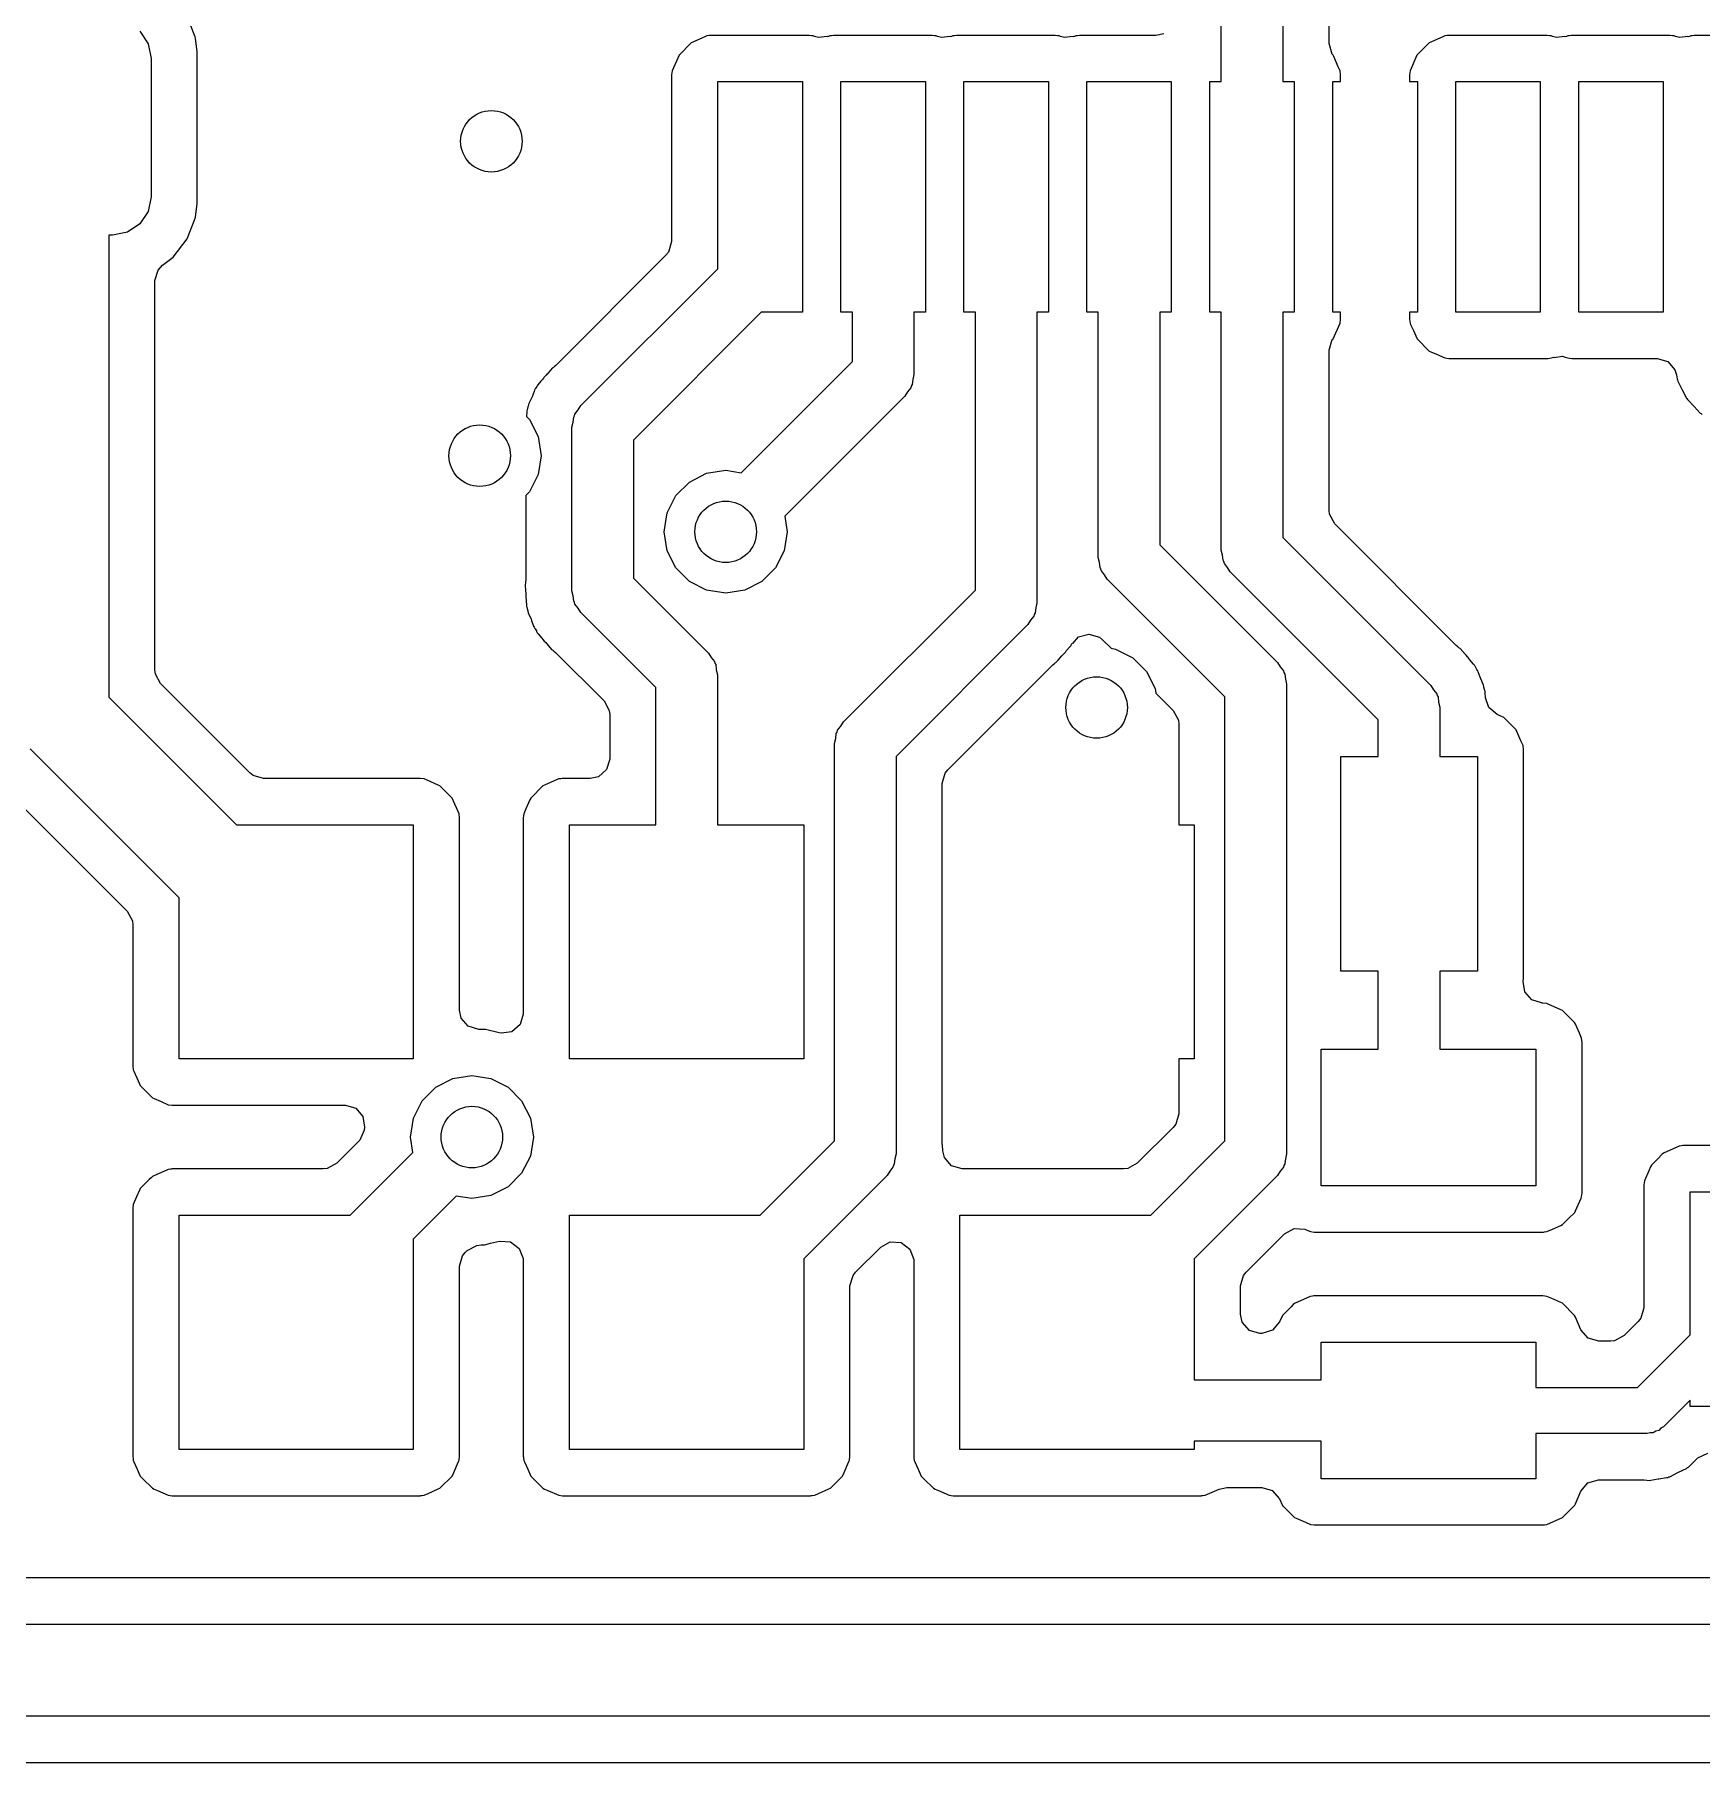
# Model space of a CAD drawing. Extents: x 1.61 to 3.5, y 0.06 to 3.74.
# Drawn here: x 2.2735 to 2.7004, y 2.1314 to 2.5738 of the extents above; entities that cross this region are included whole.
import ezdxf

# ---------------------------------------------------------------- set-up
doc = ezdxf.new("R2010")
doc.units = 0
doc.header["$MEASUREMENT"] = 0
doc.layers.add('BLACK', color=7, linetype='CONTINUOUS')

msp = doc.modelspace()

# ---------------------------------------------------------------- linework, layer by layer
at = {"layer": 'BLACK', "linetype": 'CONTINUOUS'}
for p, q in [((2.59318, 2.64536), (2.59318, 2.56178)), ((2.57743, 2.56178), (2.57743, 2.63725)), ((2.60501, 2.5715), (2.60501, 2.63775)), ((2.31462, 2.57327), (2.31333, 2.57652)), ((2.30046, 2.57468), (2.3026, 2.57148)), ((2.3026, 2.57148), (2.30335, 2.56772)), ((2.31475, 2.57293), (2.31462, 2.57327)), ((2.31518, 2.5694), (2.31475, 2.57293)), ((2.44168, 2.57169), (2.43856, 2.56858)), ((2.44212, 2.57189), (2.44168, 2.57169)), ((2.44536, 2.57333), (2.44212, 2.57189)), ((2.4457, 2.57348), (2.44536, 2.57333)), ((2.44536, 2.57333), (2.44536, 2.57333)), ((2.4463, 2.57355), (2.4457, 2.57348)), ((2.44659, 2.57359), (2.4463, 2.57355)), ((2.44673, 2.57361), (2.44659, 2.57359)), ((2.44659, 2.57359), (2.44659, 2.57359)), ((2.4719, 2.57361), (2.44673, 2.57361)), ((2.47249, 2.57354), (2.4719, 2.57361)), ((2.47254, 2.57353), (2.47249, 2.57354)), ((2.47291, 2.57349), (2.47254, 2.57353)), ((2.47326, 2.57334), (2.47291, 2.57349)), ((2.47362, 2.57324), (2.47326, 2.57334)), ((2.47431, 2.57306), (2.47362, 2.57326)), ((2.47362, 2.57326), (2.47362, 2.57324)), ((2.47647, 2.57335), (2.47431, 2.57306)), ((2.4765, 2.57323), (2.47647, 2.57335)), ((2.47686, 2.57333), (2.4765, 2.57323)), ((2.4772, 2.57348), (2.47686, 2.57333)), ((2.47757, 2.57353), (2.4772, 2.57348)), ((2.47808, 2.57359), (2.47757, 2.57353)), ((2.47757, 2.57353), (2.47757, 2.57353)), ((2.47823, 2.57361), (2.47808, 2.57359)), ((2.47808, 2.57359), (2.47808, 2.57359)), ((2.5034, 2.57361), (2.47823, 2.57361)), ((2.50399, 2.57354), (2.5034, 2.57361)), ((2.50404, 2.57353), (2.50399, 2.57354)), ((2.50441, 2.57349), (2.50404, 2.57353)), ((2.50475, 2.57334), (2.50441, 2.57349)), ((2.50511, 2.57324), (2.50475, 2.57334)), ((2.50512, 2.57326), (2.50511, 2.57324)), ((2.5058, 2.57306), (2.50512, 2.57326)), ((2.50796, 2.57335), (2.5058, 2.57306)), ((2.508, 2.57323), (2.50796, 2.57335)), ((2.50835, 2.57333), (2.508, 2.57323)), ((2.5087, 2.57348), (2.50835, 2.57333)), ((2.50906, 2.57353), (2.5087, 2.57348)), ((2.50958, 2.57359), (2.50906, 2.57353)), ((2.50906, 2.57353), (2.50906, 2.57353)), ((2.50973, 2.57361), (2.50958, 2.57359)), ((2.50958, 2.57359), (2.50958, 2.57359)), ((2.5349, 2.57361), (2.50973, 2.57361)), ((2.53549, 2.57354), (2.5349, 2.57361)), ((2.53554, 2.57353), (2.53549, 2.57354)), ((2.53591, 2.57349), (2.53554, 2.57353)), ((2.53625, 2.57334), (2.53591, 2.57349)), ((2.53661, 2.57324), (2.53625, 2.57334)), ((2.5373, 2.57306), (2.53661, 2.57326)), ((2.53661, 2.57326), (2.53661, 2.57324)), ((2.53946, 2.57335), (2.5373, 2.57306)), ((2.53949, 2.57323), (2.53946, 2.57335)), ((2.53985, 2.57333), (2.53949, 2.57323)), ((2.54019, 2.57348), (2.53985, 2.57333)), ((2.54056, 2.57353), (2.54019, 2.57348)), ((2.54108, 2.57359), (2.54056, 2.57353)), ((2.54056, 2.57353), (2.54056, 2.57353)), ((2.54122, 2.57361), (2.54108, 2.57359)), ((2.54108, 2.57359), (2.54108, 2.57359)), ((2.56064, 2.57361), (2.54122, 2.57361)), ((2.5627, 2.57405), (2.56064, 2.57361)), ((2.60585, 2.56879), (2.60501, 2.5715)), ((2.63065, 2.57169), (2.62754, 2.56858)), ((2.6311, 2.57189), (2.63065, 2.57169)), ((2.63434, 2.57333), (2.6311, 2.57189)), ((2.63468, 2.57348), (2.63434, 2.57333)), ((2.63434, 2.57333), (2.63434, 2.57333)), ((2.63527, 2.57355), (2.63468, 2.57348)), ((2.63556, 2.57359), (2.63527, 2.57355)), ((2.63571, 2.57361), (2.63556, 2.57359)), ((2.63556, 2.57359), (2.63556, 2.57359)), ((2.66088, 2.57361), (2.63571, 2.57361)), ((2.66147, 2.57354), (2.66088, 2.57361)), ((2.66152, 2.57353), (2.66147, 2.57354)), ((2.66189, 2.57349), (2.66152, 2.57353)), ((2.66223, 2.57334), (2.66189, 2.57349)), ((2.66259, 2.57324), (2.66223, 2.57334)), ((2.6626, 2.57326), (2.66259, 2.57324)), ((2.66328, 2.57306), (2.6626, 2.57326)), ((2.66544, 2.57335), (2.66328, 2.57306)), ((2.66548, 2.57323), (2.66544, 2.57335)), ((2.66584, 2.57333), (2.66548, 2.57323)), ((2.66618, 2.57348), (2.66584, 2.57333)), ((2.66654, 2.57353), (2.66618, 2.57348)), ((2.66706, 2.57359), (2.66654, 2.57353)), ((2.66654, 2.57353), (2.66654, 2.57353)), ((2.66721, 2.57361), (2.66706, 2.57359)), ((2.66706, 2.57359), (2.66706, 2.57359)), ((2.69238, 2.57361), (2.66721, 2.57361)), ((2.69297, 2.57354), (2.69238, 2.57361)), ((2.69302, 2.57353), (2.69297, 2.57354)), ((2.69339, 2.57349), (2.69302, 2.57353)), ((2.69373, 2.57334), (2.69339, 2.57349)), ((2.69409, 2.57324), (2.69373, 2.57334)), ((2.69478, 2.57306), (2.69409, 2.57326)), ((2.69409, 2.57326), (2.69409, 2.57324)), ((2.69694, 2.57335), (2.69478, 2.57306)), ((2.69697, 2.57323), (2.69694, 2.57335)), ((2.69733, 2.57333), (2.69697, 2.57323)), ((2.69767, 2.57348), (2.69733, 2.57333)), ((2.69804, 2.57353), (2.69767, 2.57348)), ((2.69856, 2.57359), (2.69804, 2.57353)), ((2.69804, 2.57353), (2.69804, 2.57353)), ((2.6987, 2.57361), (2.69856, 2.57359)), ((2.69856, 2.57359), (2.69856, 2.57359)), ((2.72387, 2.57361), (2.6987, 2.57361)), ((2.30335, 2.56772), (2.30335, 2.53228)), ((2.31518, 2.5306), (2.31518, 2.5694)), ((2.43856, 2.56858), (2.43678, 2.56454)), ((2.60605, 2.56859), (2.60585, 2.56879)), ((2.60623, 2.56817), (2.60605, 2.56859)), ((2.60739, 2.56558), (2.60623, 2.56817)), ((2.62754, 2.56858), (2.62576, 2.56454)), ((2.43678, 2.56454), (2.43666, 2.56353)), ((2.43666, 2.56353), (2.43666, 2.52081)), ((2.60784, 2.56456), (2.60739, 2.56558)), ((2.60796, 2.56353), (2.60784, 2.56456)), ((2.60796, 2.56178), (2.60796, 2.56353)), ((2.62576, 2.56454), (2.62564, 2.56353)), ((2.62564, 2.56353), (2.62564, 2.56178)), ((2.44849, 2.51386), (2.44849, 2.56178)), ((2.44849, 2.56178), (2.47015, 2.56178)), ((2.47015, 2.56178), (2.47015, 2.50272)), ((2.47999, 2.50272), (2.47999, 2.56178)), ((2.47999, 2.56178), (2.50164, 2.56178)), ((2.50164, 2.56178), (2.50164, 2.50272)), ((2.51148, 2.50272), (2.51148, 2.56178)), ((2.51148, 2.56178), (2.53314, 2.56178)), ((2.53314, 2.56178), (2.53314, 2.50272)), ((2.54298, 2.50272), (2.54298, 2.56178)), ((2.54298, 2.56178), (2.56463, 2.56178)), ((2.56463, 2.56178), (2.56463, 2.50272)), ((2.57448, 2.50272), (2.57448, 2.56178)), ((2.57448, 2.56178), (2.57743, 2.56178)), ((2.59318, 2.56178), (2.59613, 2.56178)), ((2.59613, 2.56178), (2.59613, 2.50272)), ((2.60597, 2.50272), (2.60597, 2.56178)), ((2.60597, 2.56178), (2.60796, 2.56178)), ((2.62564, 2.56178), (2.62763, 2.56178)), ((2.62763, 2.56178), (2.62763, 2.50272)), ((2.63747, 2.50272), (2.63747, 2.56178)), ((2.63747, 2.56178), (2.65912, 2.56178)), ((2.65912, 2.56178), (2.65912, 2.50272)), ((2.66896, 2.50272), (2.66896, 2.56178)), ((2.66896, 2.56178), (2.69062, 2.56178)), ((2.69062, 2.56178), (2.69062, 2.50272)), ((2.30335, 2.53228), (2.3026, 2.52852)), ((2.3026, 2.52852), (2.30046, 2.52532)), ((2.31439, 2.52615), (2.31463, 2.52677)), ((2.31463, 2.52677), (2.31475, 2.52707)), ((2.31463, 2.52677), (2.31463, 2.52677)), ((2.31475, 2.52707), (2.31518, 2.5306)), ((2.2935, 2.52244), (2.29252, 2.52244)), ((2.29252, 2.52244), (2.29252, 2.40418)), ((2.29727, 2.52319), (2.2935, 2.52244)), ((2.30046, 2.52532), (2.29727, 2.52319)), ((2.31256, 2.52154), (2.31439, 2.52615)), ((2.30897, 2.51681), (2.31256, 2.52154)), ((2.43587, 2.51813), (2.43521, 2.5173)), ((2.43666, 2.52081), (2.43587, 2.51813)), ((2.30435, 2.51084), (2.30514, 2.51352)), ((2.30514, 2.51352), (2.30631, 2.51479)), ((2.30631, 2.51479), (2.30897, 2.51681)), ((2.43521, 2.5173), (2.40702, 2.48912)), ((2.41344, 2.4788), (2.44849, 2.51386)), ((2.30435, 2.41114), (2.30435, 2.51084)), ((2.45963, 2.50272), (2.42688, 2.46997)), ((2.47015, 2.50272), (2.45963, 2.50272)), ((2.48294, 2.50272), (2.47999, 2.50272)), ((2.48294, 2.49008), (2.48294, 2.50272)), ((2.50164, 2.50272), (2.49869, 2.50272)), ((2.49869, 2.50272), (2.49869, 2.4868)), ((2.51444, 2.50272), (2.51148, 2.50272)), ((2.51444, 2.43157), (2.51444, 2.50272)), ((2.53314, 2.50272), (2.53019, 2.50272)), ((2.53019, 2.50272), (2.53019, 2.4283)), ((2.54593, 2.50272), (2.54298, 2.50272)), ((2.54593, 2.43991), (2.54593, 2.50272)), ((2.56463, 2.50272), (2.56168, 2.50272)), ((2.56168, 2.50272), (2.56168, 2.44317)), ((2.57743, 2.50272), (2.57448, 2.50272)), ((2.57743, 2.44182), (2.57743, 2.50272)), ((2.59613, 2.50272), (2.59318, 2.50272)), ((2.59318, 2.50272), (2.59318, 2.44508)), ((2.60796, 2.50272), (2.60597, 2.50272)), ((2.60784, 2.49995), (2.60796, 2.50096)), ((2.60796, 2.50096), (2.60796, 2.50272)), ((2.62763, 2.50272), (2.62564, 2.50272)), ((2.62564, 2.50272), (2.62564, 2.50096)), ((2.62564, 2.50096), (2.62576, 2.49993)), ((2.65912, 2.50272), (2.63747, 2.50272)), ((2.69062, 2.50272), (2.66896, 2.50272)), ((2.60501, 2.493), (2.60585, 2.49571)), ((2.60585, 2.49571), (2.60606, 2.49592)), ((2.60606, 2.49592), (2.60784, 2.49995)), ((2.62576, 2.49993), (2.62591, 2.49959)), ((2.62591, 2.49959), (2.62591, 2.49959)), ((2.62591, 2.49959), (2.62661, 2.49802)), ((2.62661, 2.49802), (2.62755, 2.4959)), ((2.62755, 2.4959), (2.63067, 2.49279)), ((2.60501, 2.45203), (2.60501, 2.493)), ((2.63067, 2.49279), (2.63109, 2.4926)), ((2.63109, 2.4926), (2.63109, 2.4926)), ((2.63109, 2.4926), (2.63255, 2.49196)), ((2.63255, 2.49196), (2.6347, 2.49101)), ((2.66191, 2.49101), (2.66225, 2.49116)), ((2.66225, 2.49116), (2.66261, 2.49126)), ((2.66261, 2.49126), (2.66264, 2.49115)), ((2.66264, 2.49115), (2.6648, 2.49144)), ((2.6648, 2.49144), (2.66549, 2.49124)), ((2.66549, 2.49124), (2.66549, 2.49126)), ((2.66549, 2.49126), (2.66585, 2.49116)), ((2.66585, 2.49116), (2.6662, 2.49101)), ((2.40472, 2.48683), (2.40451, 2.48661)), ((2.40475, 2.48686), (2.40472, 2.48683)), ((2.4061, 2.48839), (2.40475, 2.48686)), ((2.4064, 2.48858), (2.4061, 2.48839)), ((2.40667, 2.48881), (2.4064, 2.48858)), ((2.40702, 2.48912), (2.40666, 2.48883)), ((2.40666, 2.48883), (2.40667, 2.48881)), ((2.46069, 2.46783), (2.48294, 2.49008)), ((2.49869, 2.4868), (2.49839, 2.48552)), ((2.6347, 2.49101), (2.63571, 2.49089)), ((2.63571, 2.49089), (2.66088, 2.49089)), ((2.66088, 2.49089), (2.66103, 2.49091)), ((2.66103, 2.49091), (2.66154, 2.49097)), ((2.66103, 2.49091), (2.66103, 2.49091)), ((2.66154, 2.49097), (2.66191, 2.49101)), ((2.66154, 2.49097), (2.66154, 2.49097)), ((2.6662, 2.49101), (2.66657, 2.49096)), ((2.66657, 2.49096), (2.66662, 2.49096)), ((2.66662, 2.49096), (2.66721, 2.49089)), ((2.66721, 2.49089), (2.68908, 2.49089)), ((2.68908, 2.49089), (2.69177, 2.4901)), ((2.69177, 2.4901), (2.6936, 2.48799)), ((2.6936, 2.48799), (2.69399, 2.48667)), ((2.40142, 2.48246), (2.4009, 2.48108)), ((2.40154, 2.48279), (2.40142, 2.48246)), ((2.40142, 2.48246), (2.40142, 2.48246)), ((2.40175, 2.48307), (2.40154, 2.48279)), ((2.40183, 2.48321), (2.40175, 2.48307)), ((2.40213, 2.48372), (2.40183, 2.48321)), ((2.40222, 2.48384), (2.40213, 2.48372)), ((2.40237, 2.48416), (2.40222, 2.48384)), ((2.40319, 2.4851), (2.40237, 2.48416)), ((2.40358, 2.48553), (2.40319, 2.4851)), ((2.40383, 2.48584), (2.40358, 2.48553)), ((2.40396, 2.48602), (2.40383, 2.48584)), ((2.40407, 2.48617), (2.40396, 2.48602)), ((2.40396, 2.48602), (2.40396, 2.48602)), ((2.40451, 2.48661), (2.40407, 2.48617)), ((2.49708, 2.48236), (2.49638, 2.48125)), ((2.4979, 2.48339), (2.49708, 2.48236)), ((2.49801, 2.48383), (2.4979, 2.48339)), ((2.49825, 2.48421), (2.49801, 2.48383)), ((2.49839, 2.48552), (2.49825, 2.48421)), ((2.69399, 2.48667), (2.69414, 2.48564)), ((2.69414, 2.48564), (2.69427, 2.48538)), ((2.69427, 2.48538), (2.69432, 2.4851)), ((2.69432, 2.4851), (2.69538, 2.48305)), ((2.69538, 2.48305), (2.69545, 2.48291)), ((2.69545, 2.48291), (2.69645, 2.48083)), ((2.39969, 2.47784), (2.39956, 2.47751)), ((2.39972, 2.47798), (2.39969, 2.47784)), ((2.39987, 2.47856), (2.39972, 2.47798)), ((2.39991, 2.4787), (2.39987, 2.47856)), ((2.39997, 2.47905), (2.39991, 2.4787)), ((2.40012, 2.47937), (2.39997, 2.47905)), ((2.40074, 2.48071), (2.40012, 2.47937)), ((2.40012, 2.47937), (2.40012, 2.47937)), ((2.4009, 2.48108), (2.40074, 2.48071)), ((2.41274, 2.47769), (2.41344, 2.4788)), ((2.49638, 2.48125), (2.47181, 2.45667)), ((2.69645, 2.48083), (2.69664, 2.48062)), ((2.69664, 2.48062), (2.69665, 2.48062)), ((2.69665, 2.48062), (2.69678, 2.48037)), ((2.69678, 2.48037), (2.69695, 2.48017)), ((2.69695, 2.48017), (2.69841, 2.4787)), ((2.69841, 2.4787), (2.69855, 2.47856)), ((2.69855, 2.47856), (2.70007, 2.47691)), ((2.39956, 2.47751), (2.39945, 2.47604)), ((2.39945, 2.47604), (2.40025, 2.47525)), ((2.40025, 2.47525), (2.40249, 2.47086)), ((2.41113, 2.47325), (2.41142, 2.47453)), ((2.41142, 2.47453), (2.41157, 2.47583)), ((2.41157, 2.47583), (2.41181, 2.47622)), ((2.41181, 2.47622), (2.41191, 2.47666)), ((2.41191, 2.47666), (2.41274, 2.47769)), ((2.70007, 2.47691), (2.70032, 2.47677)), ((2.70032, 2.47677), (2.70057, 2.47655)), ((2.40249, 2.47086), (2.40326, 2.46599)), ((2.41113, 2.43138), (2.41113, 2.47325)), ((2.42688, 2.46997), (2.42688, 2.43464)), ((2.40326, 2.46599), (2.40249, 2.46113)), ((2.45448, 2.46162), (2.46069, 2.46783)), ((2.46069, 2.46783), (2.46069, 2.46783)), ((2.40249, 2.46113), (2.40025, 2.45674)), ((2.44124, 2.45924), (2.44563, 2.46148)), ((2.44563, 2.46148), (2.4505, 2.46225)), ((2.4505, 2.46225), (2.45448, 2.46162)), ((2.40025, 2.45674), (2.3993, 2.45579)), ((2.3993, 2.45579), (2.3993, 2.43414)), ((2.43552, 2.45137), (2.43776, 2.45576)), ((2.43776, 2.45576), (2.44124, 2.45924)), ((2.47181, 2.45667), (2.46562, 2.45048)), ((2.47181, 2.45667), (2.47181, 2.45667)), ((2.43475, 2.4465), (2.43552, 2.45137)), ((2.60512, 2.45098), (2.60501, 2.45203)), ((2.46562, 2.45048), (2.46625, 2.4465)), ((2.60646, 2.44853), (2.60512, 2.45098)), ((2.63759, 2.4174), (2.60646, 2.44853)), ((2.43552, 2.44163), (2.43475, 2.4465)), ((2.46625, 2.4465), (2.46548, 2.44163)), ((2.56168, 2.44317), (2.59183, 2.41302)), ((2.59318, 2.44508), (2.63108, 2.40718)), ((2.43776, 2.43724), (2.43552, 2.44163)), ((2.46548, 2.44163), (2.46324, 2.43724)), ((2.54623, 2.43862), (2.54593, 2.43991)), ((2.54637, 2.43732), (2.54623, 2.43862)), ((2.57772, 2.44054), (2.57743, 2.44182)), ((2.57787, 2.43923), (2.57772, 2.44054)), ((2.57811, 2.43885), (2.57787, 2.43923)), ((2.57821, 2.4384), (2.57811, 2.43885)), ((2.57903, 2.43738), (2.57821, 2.4384)), ((2.39927, 2.43368), (2.39924, 2.43332)), ((2.3993, 2.43414), (2.39925, 2.43368)), ((2.39925, 2.43368), (2.39927, 2.43368)), ((2.42688, 2.43464), (2.44608, 2.41544)), ((2.44124, 2.43376), (2.43776, 2.43724)), ((2.44563, 2.43152), (2.44124, 2.43376)), ((2.45976, 2.43376), (2.45537, 2.43152)), ((2.46324, 2.43724), (2.45976, 2.43376)), ((2.54661, 2.43693), (2.54637, 2.43732)), ((2.54671, 2.43649), (2.54661, 2.43693)), ((2.54753, 2.43546), (2.54671, 2.43649)), ((2.54823, 2.43435), (2.54753, 2.43546)), ((2.57837, 2.4042), (2.54823, 2.43435)), ((2.57973, 2.43626), (2.57903, 2.43738)), ((2.61763, 2.39836), (2.57973, 2.43626)), ((2.39924, 2.43332), (2.39916, 2.43298)), ((2.39916, 2.43298), (2.39926, 2.43132)), ((2.39926, 2.43132), (2.39929, 2.4309)), ((2.39929, 2.4309), (2.3993, 2.43059)), ((2.3993, 2.43059), (2.3993, 2.42997)), ((2.3993, 2.42997), (2.39932, 2.42979)), ((2.39932, 2.42979), (2.39936, 2.42957)), ((2.39936, 2.42957), (2.3994, 2.42917)), ((2.3994, 2.42917), (2.39951, 2.42734)), ((2.41142, 2.4301), (2.41113, 2.43138)), ((2.41157, 2.42879), (2.41142, 2.4301)), ((2.4505, 2.43075), (2.44563, 2.43152)), ((2.45537, 2.43152), (2.4505, 2.43075)), ((2.48068, 2.39782), (2.51444, 2.43157)), ((2.39951, 2.42734), (2.39963, 2.42701)), ((2.39963, 2.42701), (2.39966, 2.42687)), ((2.39966, 2.42687), (2.3998, 2.42629)), ((2.3998, 2.42629), (2.39985, 2.42614)), ((2.39985, 2.42614), (2.3999, 2.42579)), ((2.3999, 2.42579), (2.40066, 2.42413)), ((2.41181, 2.42841), (2.41157, 2.42879)), ((2.41191, 2.42797), (2.41181, 2.42841)), ((2.41273, 2.42694), (2.41191, 2.42797)), ((2.41343, 2.42582), (2.41273, 2.42694)), ((2.43263, 2.40662), (2.41343, 2.42582)), ((2.5294, 2.42488), (2.52858, 2.42386)), ((2.5295, 2.42533), (2.5294, 2.42488)), ((2.52974, 2.42571), (2.5295, 2.42533)), ((2.52989, 2.42702), (2.52974, 2.42571)), ((2.53019, 2.4283), (2.52989, 2.42702)), ((2.40066, 2.42413), (2.4008, 2.42376)), ((2.4008, 2.42376), (2.40131, 2.42237)), ((2.40131, 2.42237), (2.40131, 2.42237)), ((2.40131, 2.42237), (2.40143, 2.42204)), ((2.40143, 2.42204), (2.40164, 2.42175)), ((2.40164, 2.42175), (2.40171, 2.42162)), ((2.40171, 2.42162), (2.40201, 2.4211)), ((2.40201, 2.4211), (2.40209, 2.42098)), ((2.40209, 2.42098), (2.40223, 2.42066)), ((2.40223, 2.42066), (2.40246, 2.42039)), ((2.40246, 2.42039), (2.40246, 2.42039)), ((2.40246, 2.42039), (2.40343, 2.41927)), ((2.52788, 2.42274), (2.49412, 2.38899)), ((2.52858, 2.42386), (2.52788, 2.42274)), ((2.40343, 2.41927), (2.40368, 2.41896)), ((2.40368, 2.41896), (2.40399, 2.41853)), ((2.40399, 2.41853), (2.40441, 2.41811)), ((2.40441, 2.41811), (2.40466, 2.41784)), ((2.40466, 2.41784), (2.40592, 2.41638)), ((2.40592, 2.41638), (2.40621, 2.41619)), ((2.40621, 2.41619), (2.40648, 2.41596)), ((2.40648, 2.41596), (2.40648, 2.41596)), ((2.40648, 2.41596), (2.40692, 2.4156)), ((2.53749, 2.4157), (2.53774, 2.41601)), ((2.53774, 2.41601), (2.53872, 2.41712)), ((2.53872, 2.41712), (2.53895, 2.41738)), ((2.53895, 2.41738), (2.5391, 2.4177)), ((2.5391, 2.4177), (2.53929, 2.418)), ((2.53929, 2.418), (2.5394, 2.41793)), ((2.5394, 2.41793), (2.54084, 2.41956)), ((2.54084, 2.41956), (2.54353, 2.42031)), ((2.54353, 2.42031), (2.54621, 2.4195)), ((2.54621, 2.4195), (2.54699, 2.41886)), ((2.54699, 2.41886), (2.54918, 2.41666)), ((2.54918, 2.41666), (2.55037, 2.41648)), ((2.55037, 2.41648), (2.55476, 2.41424)), ((2.63802, 2.41705), (2.63759, 2.4174)), ((2.63829, 2.41682), (2.63802, 2.41705)), ((2.63802, 2.41705), (2.63802, 2.41705)), ((2.63859, 2.41662), (2.63829, 2.41682)), ((2.63985, 2.41516), (2.63859, 2.41662)), ((2.40692, 2.4156), (2.41934, 2.40318)), ((2.44608, 2.41544), (2.44678, 2.41433)), ((2.44678, 2.41433), (2.4476, 2.4133)), ((2.4476, 2.4133), (2.4477, 2.41286)), ((2.4477, 2.41286), (2.44794, 2.41248)), ((2.44794, 2.41248), (2.44808, 2.41117)), ((2.50741, 2.38554), (2.53429, 2.41242)), ((2.53429, 2.41242), (2.53466, 2.41272)), ((2.53465, 2.41273), (2.53491, 2.41296)), ((2.53466, 2.41272), (2.53465, 2.41273)), ((2.53491, 2.41296), (2.53505, 2.41305)), ((2.53505, 2.41305), (2.53566, 2.41366)), ((2.53566, 2.41366), (2.53659, 2.41471)), ((2.53659, 2.41471), (2.5368, 2.41494)), ((2.5368, 2.41494), (2.53724, 2.41538)), ((2.53724, 2.41538), (2.53742, 2.41561)), ((2.53742, 2.41561), (2.53749, 2.4157)), ((2.55476, 2.41424), (2.55824, 2.41076)), ((2.59183, 2.41302), (2.59252, 2.41191)), ((2.59252, 2.41191), (2.59334, 2.41088)), ((2.6401, 2.41489), (2.63985, 2.41516)), ((2.64052, 2.41447), (2.6401, 2.41489)), ((2.64063, 2.41431), (2.64052, 2.41447)), ((2.64083, 2.41405), (2.64063, 2.41431)), ((2.64108, 2.41373), (2.64083, 2.41405)), ((2.64204, 2.41261), (2.64108, 2.41373)), ((2.64227, 2.41235), (2.64204, 2.41261)), ((2.64204, 2.41261), (2.64204, 2.41261)), ((2.64242, 2.41203), (2.64227, 2.41235)), ((2.6425, 2.4119), (2.64242, 2.41203)), ((2.6428, 2.41138), (2.6425, 2.4119)), ((2.30446, 2.41008), (2.30435, 2.41114)), ((2.3058, 2.40763), (2.30446, 2.41008)), ((2.32865, 2.38478), (2.3058, 2.40763)), ((2.44808, 2.41117), (2.44837, 2.40989)), ((2.44837, 2.40989), (2.44837, 2.3715)), ((2.55824, 2.41076), (2.56048, 2.40637)), ((2.59334, 2.41088), (2.59344, 2.41044)), ((2.59344, 2.41044), (2.59368, 2.41006)), ((2.59368, 2.41006), (2.59383, 2.40875)), ((2.59383, 2.40875), (2.59412, 2.40747)), ((2.59412, 2.40747), (2.59412, 2.28723)), ((2.63108, 2.40718), (2.63178, 2.40606)), ((2.64287, 2.41125), (2.6428, 2.41138)), ((2.64308, 2.41097), (2.64287, 2.41125)), ((2.6432, 2.41064), (2.64308, 2.41097)), ((2.6432, 2.41063), (2.6432, 2.41064)), ((2.6437, 2.40924), (2.6432, 2.41063)), ((2.64385, 2.40888), (2.6437, 2.40924)), ((2.64461, 2.40721), (2.64385, 2.40888)), ((2.64466, 2.40686), (2.64461, 2.40721)), ((2.29252, 2.40418), (2.3252, 2.3715)), ((2.41934, 2.40318), (2.42068, 2.40072)), ((2.43263, 2.3715), (2.43263, 2.40662)), ((2.56048, 2.40637), (2.56066, 2.40518)), ((2.56066, 2.40518), (2.56509, 2.40076)), ((2.57837, 2.29051), (2.57837, 2.4042)), ((2.63178, 2.40606), (2.6326, 2.40504)), ((2.6326, 2.40504), (2.6327, 2.40459)), ((2.6327, 2.40459), (2.63294, 2.40421)), ((2.63294, 2.40421), (2.63308, 2.4029)), ((2.63308, 2.4029), (2.63337, 2.40162)), ((2.6447, 2.40672), (2.64466, 2.40686)), ((2.64484, 2.40614), (2.6447, 2.40672)), ((2.64487, 2.40599), (2.64484, 2.40614)), ((2.64499, 2.40566), (2.64487, 2.40599)), ((2.64502, 2.40531), (2.64499, 2.40566)), ((2.6451, 2.40394), (2.64502, 2.40531)), ((2.64591, 2.40151), (2.6451, 2.40394)), ((2.42068, 2.40072), (2.4208, 2.39967)), ((2.4208, 2.39967), (2.4208, 2.38829)), ((2.56509, 2.40076), (2.56643, 2.3983)), ((2.56643, 2.3983), (2.56654, 2.39725)), ((2.61763, 2.389), (2.61763, 2.39836)), ((2.63337, 2.40162), (2.63337, 2.389)), ((2.64805, 2.39971), (2.64591, 2.40151)), ((2.64898, 2.39929), (2.64805, 2.39971)), ((2.6498, 2.39893), (2.64898, 2.39929)), ((2.65292, 2.39582), (2.6498, 2.39893)), ((2.47867, 2.39354), (2.47882, 2.39485)), ((2.47882, 2.39485), (2.47906, 2.39523)), ((2.47906, 2.39523), (2.47916, 2.39568)), ((2.47916, 2.39568), (2.47998, 2.3967)), ((2.47998, 2.3967), (2.48068, 2.39782)), ((2.56654, 2.39725), (2.56654, 2.3715)), ((2.6531, 2.3954), (2.65292, 2.39582)), ((2.65417, 2.393), (2.6531, 2.3954)), ((2.3105, 2.3528), (2.27236, 2.39094)), ((2.47837, 2.39226), (2.47867, 2.39354)), ((2.47837, 2.29051), (2.47837, 2.39226)), ((2.65471, 2.39179), (2.65417, 2.393)), ((2.65483, 2.39076), (2.65471, 2.39179)), ((2.65483, 2.33224), (2.65483, 2.39076)), ((2.42001, 2.38561), (2.4179, 2.38378)), ((2.4208, 2.38829), (2.42001, 2.38561)), ((2.49412, 2.38899), (2.49412, 2.28723)), ((2.50674, 2.38471), (2.50741, 2.38554)), ((2.608, 2.334), (2.608, 2.389)), ((2.608, 2.389), (2.61763, 2.389)), ((2.63337, 2.389), (2.643, 2.389)), ((2.643, 2.389), (2.643, 2.334)), ((2.26532, 2.38125), (2.29722, 2.34935)), ((2.32948, 2.38412), (2.32865, 2.38478)), ((2.33216, 2.38333), (2.32948, 2.38412)), ((2.37226, 2.38333), (2.33216, 2.38333)), ((2.37327, 2.38321), (2.37226, 2.38333)), ((2.37407, 2.38286), (2.37327, 2.38321)), ((2.37688, 2.38162), (2.37407, 2.38286)), ((2.3773, 2.38143), (2.37688, 2.38162)), ((2.37688, 2.38162), (2.37688, 2.38162)), ((2.37762, 2.38111), (2.3773, 2.38143)), ((2.37946, 2.37928), (2.37762, 2.38111)), ((2.40368, 2.38142), (2.40057, 2.3783)), ((2.40413, 2.38162), (2.40368, 2.38142)), ((2.40737, 2.38306), (2.40413, 2.38162)), ((2.40771, 2.38321), (2.40737, 2.38306)), ((2.40737, 2.38306), (2.40737, 2.38306)), ((2.40831, 2.38328), (2.40771, 2.38321)), ((2.4086, 2.38331), (2.40831, 2.38328)), ((2.40874, 2.38333), (2.4086, 2.38331)), ((2.4086, 2.38331), (2.4086, 2.38331)), ((2.41583, 2.38333), (2.40874, 2.38333)), ((2.4179, 2.38378), (2.41583, 2.38333)), ((2.50595, 2.38203), (2.50674, 2.38471)), ((2.50595, 2.28986), (2.50595, 2.38203)), ((2.38042, 2.37832), (2.37946, 2.37928)), ((2.38221, 2.37429), (2.38042, 2.37832)), ((2.40038, 2.37788), (2.39935, 2.37554)), ((2.40057, 2.3783), (2.40038, 2.37788)), ((2.40038, 2.37788), (2.40038, 2.37788)), ((2.38233, 2.37326), (2.38221, 2.37429)), ((2.38233, 2.32403), (2.38233, 2.37326)), ((2.39879, 2.37427), (2.39867, 2.37326)), ((2.39867, 2.37326), (2.39867, 2.32299)), ((2.39935, 2.37554), (2.39879, 2.37427)), ((2.3252, 2.3715), (2.3705, 2.3715)), ((2.3705, 2.3715), (2.3705, 2.3115)), ((2.4105, 2.3115), (2.4105, 2.3715)), ((2.4105, 2.3715), (2.43263, 2.3715)), ((2.44837, 2.3715), (2.4705, 2.3715)), ((2.4705, 2.3715), (2.4705, 2.3115)), ((2.56654, 2.3715), (2.5705, 2.3715)), ((2.5705, 2.3715), (2.5705, 2.3115)), ((2.3105, 2.3115), (2.3105, 2.3528)), ((2.29722, 2.34935), (2.29856, 2.3469)), ((2.29856, 2.3469), (2.29867, 2.34584)), ((2.29867, 2.34584), (2.29867, 2.30974)), ((2.61763, 2.334), (2.608, 2.334)), ((2.61763, 2.314), (2.61763, 2.334)), ((2.643, 2.334), (2.63337, 2.334)), ((2.63337, 2.334), (2.63337, 2.314)), ((2.65473, 2.33137), (2.65483, 2.33224)), ((2.65514, 2.32873), (2.65473, 2.33137)), ((2.65697, 2.32662), (2.65514, 2.32873)), ((2.38277, 2.32199), (2.38233, 2.32403)), ((2.39867, 2.32299), (2.39788, 2.32031)), ((2.65947, 2.32588), (2.65697, 2.32662)), ((2.65947, 2.32584), (2.65947, 2.32588)), ((2.65961, 2.32583), (2.65947, 2.32584)), ((2.65976, 2.32583), (2.65961, 2.32583)), ((2.66077, 2.32571), (2.65976, 2.32583)), ((2.66111, 2.32556), (2.66077, 2.32571)), ((2.66438, 2.32412), (2.66111, 2.32556)), ((2.66111, 2.32556), (2.66111, 2.32556)), ((2.6648, 2.32393), (2.66438, 2.32412)), ((2.66438, 2.32412), (2.66438, 2.32412)), ((2.66792, 2.32082), (2.6648, 2.32393)), ((2.38459, 2.31987), (2.38277, 2.32199)), ((2.38727, 2.31907), (2.38459, 2.31987)), ((2.38822, 2.31907), (2.38727, 2.31907)), ((2.38868, 2.31906), (2.38822, 2.31907)), ((2.38898, 2.31906), (2.38868, 2.31906)), ((2.38868, 2.31906), (2.38868, 2.31906)), ((2.3925, 2.31818), (2.38898, 2.31906)), ((2.39788, 2.32031), (2.39577, 2.31848)), ((2.6681, 2.3204), (2.66792, 2.32082)), ((2.66913, 2.31808), (2.6681, 2.3204)), ((2.393, 2.31808), (2.3925, 2.31818)), ((2.39577, 2.31848), (2.393, 2.31808)), ((2.66971, 2.31679), (2.66913, 2.31808)), ((2.66983, 2.31576), (2.66971, 2.31679)), ((2.66983, 2.27724), (2.66983, 2.31576)), ((2.29867, 2.30974), (2.29879, 2.30871)), ((2.3705, 2.3115), (2.3105, 2.3115)), ((2.4705, 2.3115), (2.4105, 2.3115)), ((2.5705, 2.3115), (2.56654, 2.3115)), ((2.56654, 2.3115), (2.56654, 2.29746)), ((2.603, 2.279), (2.603, 2.314)), ((2.603, 2.314), (2.61763, 2.314)), ((2.63337, 2.314), (2.658, 2.314)), ((2.658, 2.314), (2.658, 2.279)), ((2.29879, 2.30871), (2.29894, 2.30837)), ((2.29894, 2.30837), (2.29894, 2.30837)), ((2.29894, 2.30837), (2.30003, 2.30592)), ((2.30003, 2.30592), (2.30058, 2.30468)), ((2.37624, 2.30424), (2.38063, 2.30648)), ((2.38063, 2.30648), (2.3855, 2.30725)), ((2.3855, 2.30725), (2.39037, 2.30648)), ((2.39037, 2.30648), (2.39476, 2.30424)), ((2.30058, 2.30468), (2.30091, 2.30436)), ((2.30091, 2.30436), (2.30091, 2.30436)), ((2.30091, 2.30436), (2.30116, 2.3041)), ((2.30116, 2.3041), (2.3037, 2.30157)), ((2.3037, 2.30157), (2.30412, 2.30138)), ((2.30412, 2.30138), (2.30412, 2.30138)), ((2.30412, 2.30138), (2.30592, 2.30059)), ((2.37276, 2.30076), (2.37624, 2.30424)), ((2.39476, 2.30424), (2.39824, 2.30076)), ((2.30592, 2.30059), (2.30773, 2.29979)), ((2.30773, 2.29979), (2.30874, 2.29967)), ((2.30874, 2.29967), (2.3531, 2.29967)), ((2.3531, 2.29967), (2.35578, 2.29888)), ((2.35578, 2.29888), (2.35761, 2.29677)), ((2.35761, 2.29677), (2.35802, 2.29406)), ((2.37052, 2.29637), (2.37276, 2.30076)), ((2.39824, 2.30076), (2.40048, 2.29637)), ((2.56654, 2.29746), (2.56576, 2.29478)), ((2.35791, 2.29323), (2.35678, 2.29067)), ((2.35802, 2.29406), (2.35791, 2.29323)), ((2.36975, 2.2915), (2.37052, 2.29637)), ((2.40048, 2.29637), (2.40125, 2.2915)), ((2.56509, 2.29396), (2.55592, 2.28478)), ((2.56576, 2.29478), (2.56509, 2.29396)), ((2.3565, 2.29037), (2.35092, 2.28478)), ((2.35678, 2.29067), (2.3565, 2.29037)), ((2.37038, 2.28752), (2.36975, 2.2915)), ((2.40125, 2.2915), (2.40048, 2.28663)), ((2.45936, 2.2715), (2.47837, 2.29051)), ((2.50601, 2.2893), (2.50595, 2.28986)), ((2.50604, 2.28895), (2.50601, 2.2893)), ((2.50601, 2.2893), (2.50601, 2.2893)), ((2.50611, 2.2886), (2.50604, 2.28895)), ((2.50608, 2.28825), (2.50611, 2.2886)), ((2.5061, 2.28795), (2.50608, 2.28825)), ((2.50654, 2.28623), (2.5061, 2.28795)), ((2.55936, 2.2715), (2.57837, 2.29051)), ((2.69471, 2.28921), (2.69068, 2.28742)), ((2.69531, 2.28928), (2.69471, 2.28921)), ((2.6956, 2.28931), (2.69531, 2.28928)), ((2.69574, 2.28933), (2.6956, 2.28931)), ((2.6956, 2.28931), (2.6956, 2.28931)), ((2.73426, 2.28933), (2.69574, 2.28933)), ((2.30771, 2.28321), (2.30737, 2.28306)), ((2.30831, 2.28328), (2.30771, 2.28321)), ((2.3086, 2.28331), (2.30831, 2.28328)), ((2.30874, 2.28333), (2.3086, 2.28331)), ((2.3086, 2.28331), (2.3086, 2.28331)), ((2.34741, 2.28333), (2.30874, 2.28333)), ((2.34846, 2.28344), (2.34741, 2.28333)), ((2.35092, 2.28478), (2.34846, 2.28344)), ((2.35436, 2.2715), (2.37038, 2.28752)), ((2.40048, 2.28663), (2.39824, 2.28224)), ((2.49334, 2.28382), (2.49252, 2.28279)), ((2.49344, 2.28426), (2.49334, 2.28382)), ((2.49368, 2.28465), (2.49344, 2.28426)), ((2.49383, 2.28595), (2.49368, 2.28465)), ((2.49412, 2.28723), (2.49383, 2.28595)), ((2.50837, 2.28412), (2.50654, 2.28623)), ((2.51105, 2.28333), (2.50837, 2.28412)), ((2.55241, 2.28333), (2.51105, 2.28333)), ((2.55346, 2.28344), (2.55241, 2.28333)), ((2.55592, 2.28478), (2.55346, 2.28344)), ((2.59334, 2.28382), (2.59252, 2.28279)), ((2.59344, 2.28426), (2.59334, 2.28382)), ((2.59368, 2.28465), (2.59344, 2.28426)), ((2.59383, 2.28595), (2.59368, 2.28465)), ((2.59412, 2.28723), (2.59383, 2.28595)), ((2.68738, 2.28388), (2.68694, 2.28288)), ((2.68757, 2.2843), (2.68738, 2.28388)), ((2.68738, 2.28388), (2.68738, 2.28388)), ((2.68912, 2.28585), (2.68757, 2.2843)), ((2.69036, 2.28709), (2.68912, 2.28585)), ((2.69068, 2.28742), (2.69036, 2.28709)), ((2.69036, 2.28709), (2.69036, 2.28709)), ((2.30289, 2.28063), (2.30057, 2.2783)), ((2.30336, 2.28109), (2.30289, 2.28063)), ((2.30368, 2.28142), (2.30336, 2.28109)), ((2.30336, 2.28109), (2.30336, 2.28109)), ((2.30486, 2.28194), (2.30368, 2.28142)), ((2.30737, 2.28306), (2.30486, 2.28194)), ((2.30737, 2.28306), (2.30737, 2.28306)), ((2.39476, 2.27876), (2.39037, 2.27652)), ((2.39824, 2.28224), (2.39476, 2.27876)), ((2.49182, 2.28168), (2.4705, 2.26036)), ((2.49252, 2.28279), (2.49182, 2.28168)), ((2.59182, 2.28168), (2.5705, 2.26036)), ((2.59252, 2.28279), (2.59182, 2.28168)), ((2.658, 2.279), (2.603, 2.279)), ((2.68579, 2.28027), (2.68567, 2.27926)), ((2.68567, 2.27926), (2.68567, 2.24781)), ((2.68694, 2.28288), (2.68579, 2.28027)), ((2.29965, 2.27623), (2.29879, 2.27427)), ((2.30038, 2.27788), (2.29965, 2.27623)), ((2.30057, 2.2783), (2.30038, 2.27788)), ((2.30038, 2.27788), (2.30038, 2.27788)), ((2.38152, 2.27638), (2.3705, 2.26536)), ((2.3855, 2.27575), (2.38152, 2.27638)), ((2.39037, 2.27652), (2.3855, 2.27575)), ((2.66813, 2.27265), (2.66956, 2.27589)), ((2.66956, 2.27589), (2.66971, 2.27623)), ((2.66971, 2.27623), (2.66983, 2.27724)), ((2.6975, 2.24085), (2.6975, 2.2775)), ((2.6975, 2.2775), (2.7325, 2.2775)), ((2.29879, 2.27427), (2.29867, 2.27326)), ((2.29867, 2.27326), (2.29867, 2.20974)), ((2.3105, 2.2115), (2.3105, 2.2715)), ((2.3105, 2.2715), (2.35436, 2.2715)), ((2.4105, 2.2115), (2.4105, 2.2715)), ((2.4105, 2.2715), (2.45936, 2.2715)), ((2.5105, 2.2115), (2.5105, 2.2715)), ((2.5105, 2.2715), (2.55936, 2.2715)), ((2.66553, 2.2698), (2.66638, 2.27065)), ((2.66638, 2.27065), (2.66793, 2.2722)), ((2.66793, 2.2722), (2.66813, 2.27265)), ((2.58378, 2.25692), (2.59361, 2.26675)), ((2.59361, 2.26675), (2.59607, 2.26809)), ((2.59607, 2.26809), (2.59885, 2.26789)), ((2.59885, 2.26789), (2.59913, 2.26778)), ((2.59913, 2.26778), (2.60023, 2.26729)), ((2.60023, 2.26729), (2.60124, 2.26717)), ((2.60124, 2.26717), (2.65976, 2.26717)), ((2.65976, 2.26717), (2.6599, 2.26719)), ((2.6599, 2.26719), (2.66019, 2.26722)), ((2.6599, 2.26719), (2.6599, 2.26719)), ((2.66019, 2.26722), (2.66079, 2.26729)), ((2.66079, 2.26729), (2.66224, 2.26794)), ((2.66224, 2.26794), (2.6644, 2.2689)), ((2.6644, 2.2689), (2.66482, 2.26908)), ((2.66482, 2.26908), (2.66553, 2.2698)), ((2.3705, 2.26536), (2.3705, 2.2115)), ((2.38233, 2.25841), (2.38312, 2.26109)), ((2.38312, 2.26109), (2.38378, 2.26192)), ((2.38378, 2.26192), (2.38429, 2.26243)), ((2.38429, 2.26243), (2.38675, 2.26377)), ((2.38675, 2.26377), (2.38788, 2.26388)), ((2.38788, 2.26388), (2.3884, 2.26387)), ((2.3884, 2.26387), (2.3887, 2.26394)), ((2.3887, 2.26394), (2.39031, 2.26431)), ((2.3887, 2.26394), (2.3887, 2.26394)), ((2.39031, 2.26431), (2.3926, 2.26483)), ((2.3926, 2.26483), (2.39539, 2.26466)), ((2.39539, 2.26466), (2.39765, 2.26301)), ((2.39765, 2.26301), (2.39865, 2.2604)), ((2.48378, 2.25692), (2.4902, 2.26333)), ((2.4902, 2.26333), (2.49265, 2.26467)), ((2.49265, 2.26467), (2.49544, 2.26447)), ((2.49544, 2.26447), (2.49768, 2.2628)), ((2.49768, 2.2628), (2.49866, 2.26018)), ((2.38233, 2.20974), (2.38233, 2.25841)), ((2.39865, 2.2604), (2.39867, 2.26)), ((2.39867, 2.26), (2.39867, 2.20974)), ((2.4705, 2.26036), (2.4705, 2.2115)), ((2.48312, 2.25609), (2.48378, 2.25692)), ((2.49866, 2.26018), (2.49867, 2.25983)), ((2.49867, 2.25983), (2.49867, 2.20974)), ((2.5705, 2.26036), (2.5705, 2.22937)), ((2.58312, 2.25609), (2.58378, 2.25692)), ((2.48233, 2.25341), (2.48312, 2.25609)), ((2.48233, 2.20974), (2.48233, 2.25341)), ((2.58233, 2.25341), (2.58312, 2.25609)), ((2.58233, 2.24617), (2.58233, 2.25341)), ((2.59529, 2.24803), (2.59307, 2.2458)), ((2.59586, 2.24859), (2.59529, 2.24803)), ((2.59618, 2.24892), (2.59586, 2.24859)), ((2.59586, 2.24859), (2.59586, 2.24859)), ((2.60021, 2.25071), (2.59618, 2.24892)), ((2.60081, 2.25078), (2.60021, 2.25071)), ((2.6011, 2.25081), (2.60081, 2.25078)), ((2.60124, 2.25083), (2.6011, 2.25081)), ((2.6011, 2.25081), (2.6011, 2.25081)), ((2.65976, 2.25083), (2.60124, 2.25083)), ((2.66077, 2.25071), (2.65976, 2.25083)), ((2.66204, 2.25015), (2.66077, 2.25071)), ((2.66438, 2.24912), (2.66204, 2.25015)), ((2.6648, 2.24893), (2.66438, 2.24912)), ((2.66438, 2.24912), (2.66438, 2.24912)), ((2.66792, 2.24582), (2.6648, 2.24893)), ((2.68567, 2.24781), (2.68488, 2.24512)), ((2.58278, 2.2441), (2.58233, 2.24617)), ((2.58461, 2.24199), (2.58278, 2.2441)), ((2.59234, 2.24416), (2.59054, 2.24203)), ((2.59307, 2.2458), (2.59234, 2.24416)), ((2.6681, 2.2454), (2.66792, 2.24582)), ((2.66953, 2.24218), (2.6681, 2.2454)), ((2.68422, 2.2443), (2.68061, 2.24069)), ((2.68488, 2.24512), (2.68422, 2.2443)), ((2.58729, 2.2412), (2.58461, 2.24199)), ((2.58781, 2.2412), (2.58729, 2.2412)), ((2.59054, 2.24203), (2.58781, 2.2412)), ((2.603, 2.22937), (2.603, 2.239)), ((2.603, 2.239), (2.658, 2.239)), ((2.658, 2.239), (2.658, 2.22741)), ((2.67138, 2.24002), (2.66953, 2.24218)), ((2.67407, 2.23924), (2.67138, 2.24002)), ((2.6771, 2.23924), (2.67407, 2.23924)), ((2.67815, 2.23935), (2.6771, 2.23924)), ((2.68061, 2.24069), (2.67815, 2.23935)), ((2.68405, 2.22741), (2.6975, 2.24085)), ((2.5705, 2.22937), (2.603, 2.22937)), ((2.658, 2.22741), (2.68405, 2.22741)), ((2.6975, 2.22415), (2.69068, 2.21732)), ((2.6975, 2.2225), (2.6975, 2.22415)), ((2.7325, 2.2225), (2.6975, 2.2225)), ((2.69, 2.21694), (2.68945, 2.21639)), ((2.69068, 2.21732), (2.69, 2.21694)), ((2.603, 2.21363), (2.5705, 2.21363)), ((2.5705, 2.21363), (2.5705, 2.2115)), ((2.603, 2.204), (2.603, 2.21363)), ((2.6865, 2.21559), (2.658, 2.21559)), ((2.658, 2.21559), (2.658, 2.204)), ((2.68725, 2.2158), (2.6865, 2.21559)), ((2.68803, 2.2158), (2.68725, 2.2158)), ((2.6887, 2.21618), (2.68803, 2.2158)), ((2.68945, 2.21639), (2.6887, 2.21618)), ((2.29867, 2.20974), (2.29869, 2.2096)), ((2.29869, 2.2096), (2.29869, 2.2096)), ((2.29869, 2.2096), (2.29872, 2.20931)), ((2.29872, 2.20931), (2.29879, 2.20871)), ((2.29879, 2.20871), (2.29894, 2.20837)), ((2.29894, 2.20837), (2.29894, 2.20837)), ((2.29894, 2.20837), (2.2998, 2.20643)), ((2.3705, 2.2115), (2.3105, 2.2115)), ((2.38084, 2.20563), (2.38206, 2.20839)), ((2.38206, 2.20839), (2.38221, 2.20873)), ((2.38221, 2.20873), (2.38233, 2.20974)), ((2.39867, 2.20974), (2.39869, 2.2096)), ((2.39869, 2.2096), (2.39869, 2.2096)), ((2.39869, 2.2096), (2.39872, 2.20931)), ((2.39872, 2.20931), (2.39879, 2.20871)), ((2.39879, 2.20871), (2.39894, 2.20837)), ((2.39894, 2.20837), (2.39894, 2.20837)), ((2.39894, 2.20837), (2.3998, 2.20643)), ((2.4705, 2.2115), (2.4105, 2.2115)), ((2.48084, 2.20563), (2.48206, 2.20839)), ((2.48206, 2.20839), (2.48221, 2.20873)), ((2.48221, 2.20873), (2.48233, 2.20974)), ((2.49867, 2.20974), (2.49869, 2.2096)), ((2.49869, 2.2096), (2.49869, 2.2096)), ((2.49869, 2.2096), (2.49872, 2.20931)), ((2.49872, 2.20931), (2.49879, 2.20871)), ((2.49879, 2.20871), (2.49894, 2.20837)), ((2.49894, 2.20837), (2.49894, 2.20837)), ((2.49894, 2.20837), (2.4998, 2.20643)), ((2.5705, 2.2115), (2.5105, 2.2115)), ((2.69724, 2.20716), (2.69871, 2.20862)), ((2.69871, 2.20862), (2.69885, 2.20876)), ((2.69885, 2.20876), (2.69949, 2.20935)), ((2.69949, 2.20935), (2.70199, 2.21059)), ((2.2998, 2.20643), (2.30058, 2.20468)), ((2.30058, 2.20468), (2.30091, 2.20436)), ((2.30091, 2.20436), (2.30091, 2.20436)), ((2.30091, 2.20436), (2.30126, 2.204)), ((2.30126, 2.204), (2.3037, 2.20157)), ((2.37732, 2.20158), (2.38043, 2.2047)), ((2.38043, 2.2047), (2.38084, 2.20563)), ((2.3998, 2.20643), (2.40058, 2.20468)), ((2.40058, 2.20468), (2.40091, 2.20436)), ((2.40091, 2.20436), (2.40091, 2.20436)), ((2.40091, 2.20436), (2.40126, 2.204)), ((2.40126, 2.204), (2.4037, 2.20157)), ((2.47732, 2.20158), (2.48043, 2.2047)), ((2.48043, 2.2047), (2.48084, 2.20563)), ((2.4998, 2.20643), (2.50058, 2.20468)), ((2.50058, 2.20468), (2.50091, 2.20436)), ((2.50091, 2.20436), (2.50091, 2.20436)), ((2.50091, 2.20436), (2.50126, 2.204)), ((2.50126, 2.204), (2.5037, 2.20157)), ((2.658, 2.204), (2.603, 2.204)), ((2.67133, 2.20294), (2.67406, 2.20376)), ((2.67406, 2.20376), (2.68515, 2.20376)), ((2.68515, 2.20376), (2.68574, 2.20373)), ((2.68574, 2.20373), (2.68706, 2.20357)), ((2.68706, 2.20357), (2.68743, 2.20364)), ((2.68743, 2.20364), (2.68933, 2.20399)), ((2.68743, 2.20364), (2.68743, 2.20364)), ((2.68933, 2.20399), (2.68949, 2.20401)), ((2.68949, 2.20401), (2.69141, 2.2043)), ((2.69141, 2.2043), (2.69177, 2.20436)), ((2.69141, 2.2043), (2.69141, 2.2043)), ((2.69177, 2.20436), (2.69203, 2.20448)), ((2.69203, 2.20448), (2.69231, 2.20453)), ((2.69231, 2.20453), (2.69436, 2.2056)), ((2.69436, 2.2056), (2.6945, 2.20566)), ((2.6945, 2.20566), (2.69658, 2.20667)), ((2.69658, 2.20667), (2.69679, 2.20686)), ((2.69679, 2.20686), (2.69704, 2.20699)), ((2.69679, 2.20686), (2.69679, 2.20686)), ((2.69704, 2.20699), (2.69724, 2.20716)), ((2.3037, 2.20157), (2.30412, 2.20138)), ((2.30412, 2.20138), (2.30412, 2.20138)), ((2.30412, 2.20138), (2.30497, 2.20101)), ((2.30497, 2.20101), (2.30773, 2.19979)), ((2.30773, 2.19979), (2.30874, 2.19967)), ((2.30874, 2.19967), (2.37226, 2.19967)), ((2.37226, 2.19967), (2.3724, 2.19969)), ((2.3724, 2.19969), (2.37269, 2.19972)), ((2.3724, 2.19969), (2.3724, 2.19969)), ((2.37269, 2.19972), (2.37329, 2.19979)), ((2.37329, 2.19979), (2.3743, 2.20024)), ((2.3743, 2.20024), (2.3769, 2.2014)), ((2.3769, 2.2014), (2.37732, 2.20158)), ((2.4037, 2.20157), (2.40412, 2.20138)), ((2.40412, 2.20138), (2.40412, 2.20138)), ((2.40412, 2.20138), (2.40497, 2.20101)), ((2.40497, 2.20101), (2.40773, 2.19979)), ((2.40773, 2.19979), (2.40874, 2.19967)), ((2.40874, 2.19967), (2.47226, 2.19967)), ((2.47226, 2.19967), (2.4724, 2.19969)), ((2.4724, 2.19969), (2.47269, 2.19972)), ((2.4724, 2.19969), (2.4724, 2.19969)), ((2.47269, 2.19972), (2.47329, 2.19979)), ((2.47329, 2.19979), (2.4743, 2.20024)), ((2.4743, 2.20024), (2.4769, 2.2014)), ((2.4769, 2.2014), (2.47732, 2.20158)), ((2.5037, 2.20157), (2.50412, 2.20138)), ((2.50412, 2.20138), (2.50412, 2.20138)), ((2.50412, 2.20138), (2.50497, 2.20101)), ((2.50497, 2.20101), (2.50773, 2.19979)), ((2.50773, 2.19979), (2.50874, 2.19967)), ((2.50874, 2.19967), (2.57226, 2.19967)), ((2.57226, 2.19967), (2.5724, 2.19969)), ((2.5724, 2.19969), (2.57269, 2.19972)), ((2.5724, 2.19969), (2.5724, 2.19969)), ((2.57269, 2.19972), (2.57329, 2.19979)), ((2.57329, 2.19979), (2.57684, 2.20137)), ((2.57684, 2.20137), (2.57885, 2.2018)), ((2.57885, 2.2018), (2.58781, 2.2018)), ((2.58781, 2.2018), (2.59049, 2.20101)), ((2.59049, 2.20101), (2.59234, 2.19885)), ((2.66812, 2.19762), (2.66953, 2.20081)), ((2.66953, 2.20081), (2.67133, 2.20294)), ((2.59234, 2.19885), (2.59308, 2.19718)), ((2.59308, 2.19718), (2.5962, 2.19407)), ((2.66482, 2.19408), (2.66793, 2.1972)), ((2.66793, 2.1972), (2.66812, 2.19762)), ((2.66812, 2.19762), (2.66812, 2.19762)), ((2.5962, 2.19407), (2.59662, 2.19388)), ((2.59662, 2.19388), (2.59662, 2.19388)), ((2.59662, 2.19388), (2.59896, 2.19285)), ((2.59896, 2.19285), (2.60023, 2.19229)), ((2.60023, 2.19229), (2.60124, 2.19217)), ((2.60124, 2.19217), (2.65976, 2.19217)), ((2.65976, 2.19217), (2.6599, 2.19219)), ((2.6599, 2.19219), (2.66019, 2.19222)), ((2.6599, 2.19219), (2.6599, 2.19219)), ((2.66019, 2.19222), (2.66079, 2.19229)), ((2.66079, 2.19229), (2.66482, 2.19408)), ((3.02313, 2.17864), (2.26015, 2.17864)), ((2.2475, 2.16681), (3.025, 2.16681)), ((3.02011, 2.14319), (2.2475, 2.14319)), ((2.26014, 2.13136), (3.01315, 2.13136))]:
    msp.add_line(p, q, dxfattribs=at)
at = {"layer": 'BLACK'}
for centre in [(2.3905, 2.5465), (2.38751, 2.46599), (2.4505, 2.4465), (2.5455, 2.4015), (2.3855, 2.2915)]:
    msp.add_circle(centre, 0.007874, dxfattribs=at)

doc.saveas('drawing.dxf')
